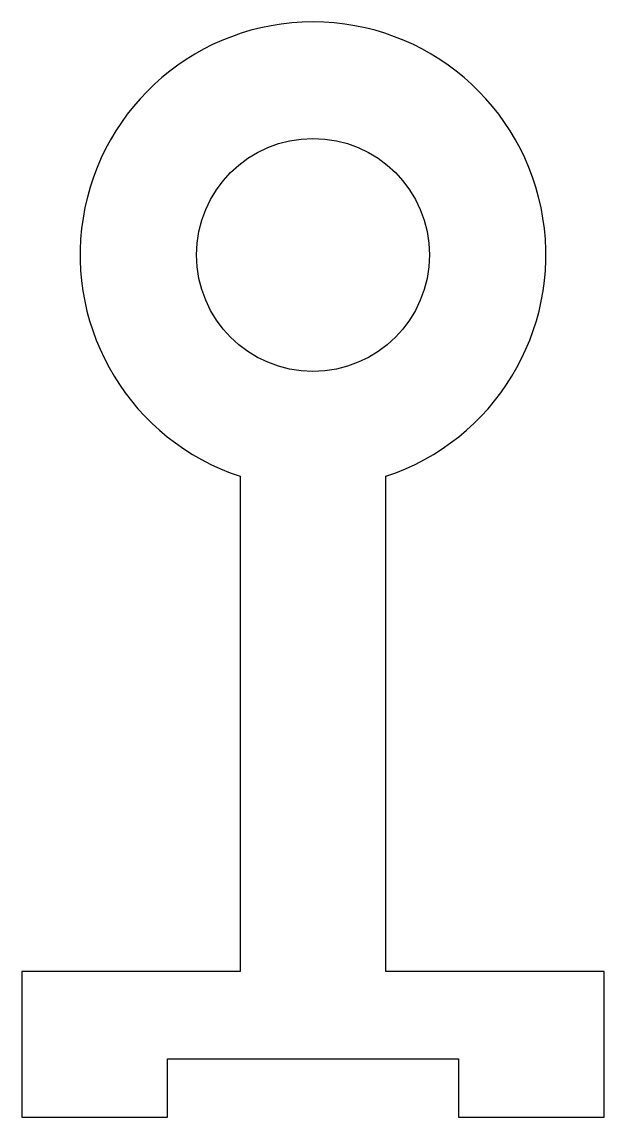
# Model space of a CAD drawing. Header units: millimetres. Extents: x 50 to 250, y 50 to 426.
import ezdxf

# ---------------------------------------------------------------- set-up
doc = ezdxf.new("R2010")
doc.units = ezdxf.units.MM

msp = doc.modelspace()

# ---------------------------------------------------------------- linework, layer by layer
msp.add_lwpolyline([(125, 270), (125, 100), (50, 100), (50, 50), (100, 50), (100, 70), (200, 70), (200, 50), (250, 50), (250, 100), (175, 100), (175, 270)])
msp.add_circle((150, 345.99), 40)
msp.add_arc((150, 345.99), 80, 288.21, 251.79)

doc.saveas('drawing.dxf')
